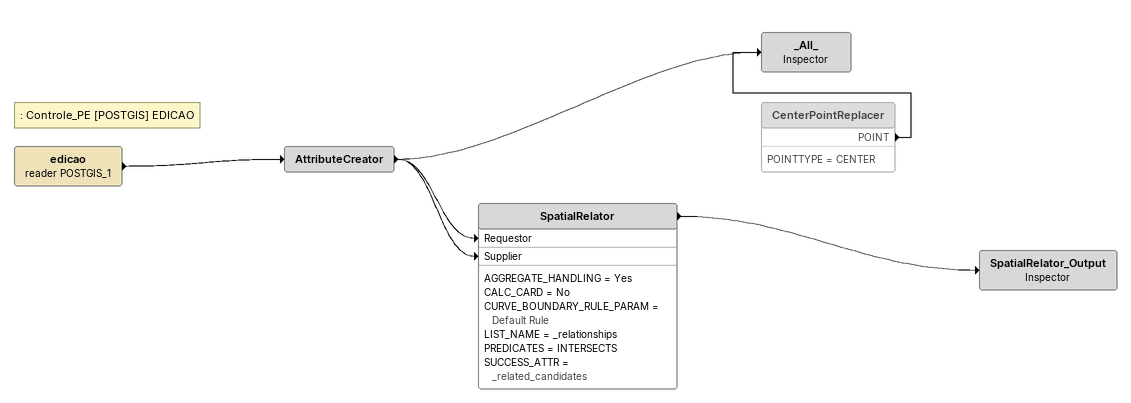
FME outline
Note: : Controle_PE [POSTGIS] EDICAO
edicao (reader POSTGIS_1)
    -> AttributeCreator
AttributeCreator
    -> SpatialRelator [Requestor]
    -> _All_
    -> SpatialRelator [Supplier]
SpatialRelator
    AGGREGATE_HANDLING = Yes
    CALC_CARD = No
    CURVE_BOUNDARY_RULE_PARAM = Default Rule
    LIST_NAME = _relationships
    PREDICATES = INTERSECTS
    SUCCESS_ATTR = _related_candidates
    -> SpatialRelator_Output
SpatialRelator_Output: Inspector
CenterPointReplacer [off]
    POINTTYPE = CENTER
    POINT -> _All_
_All_: Inspector
